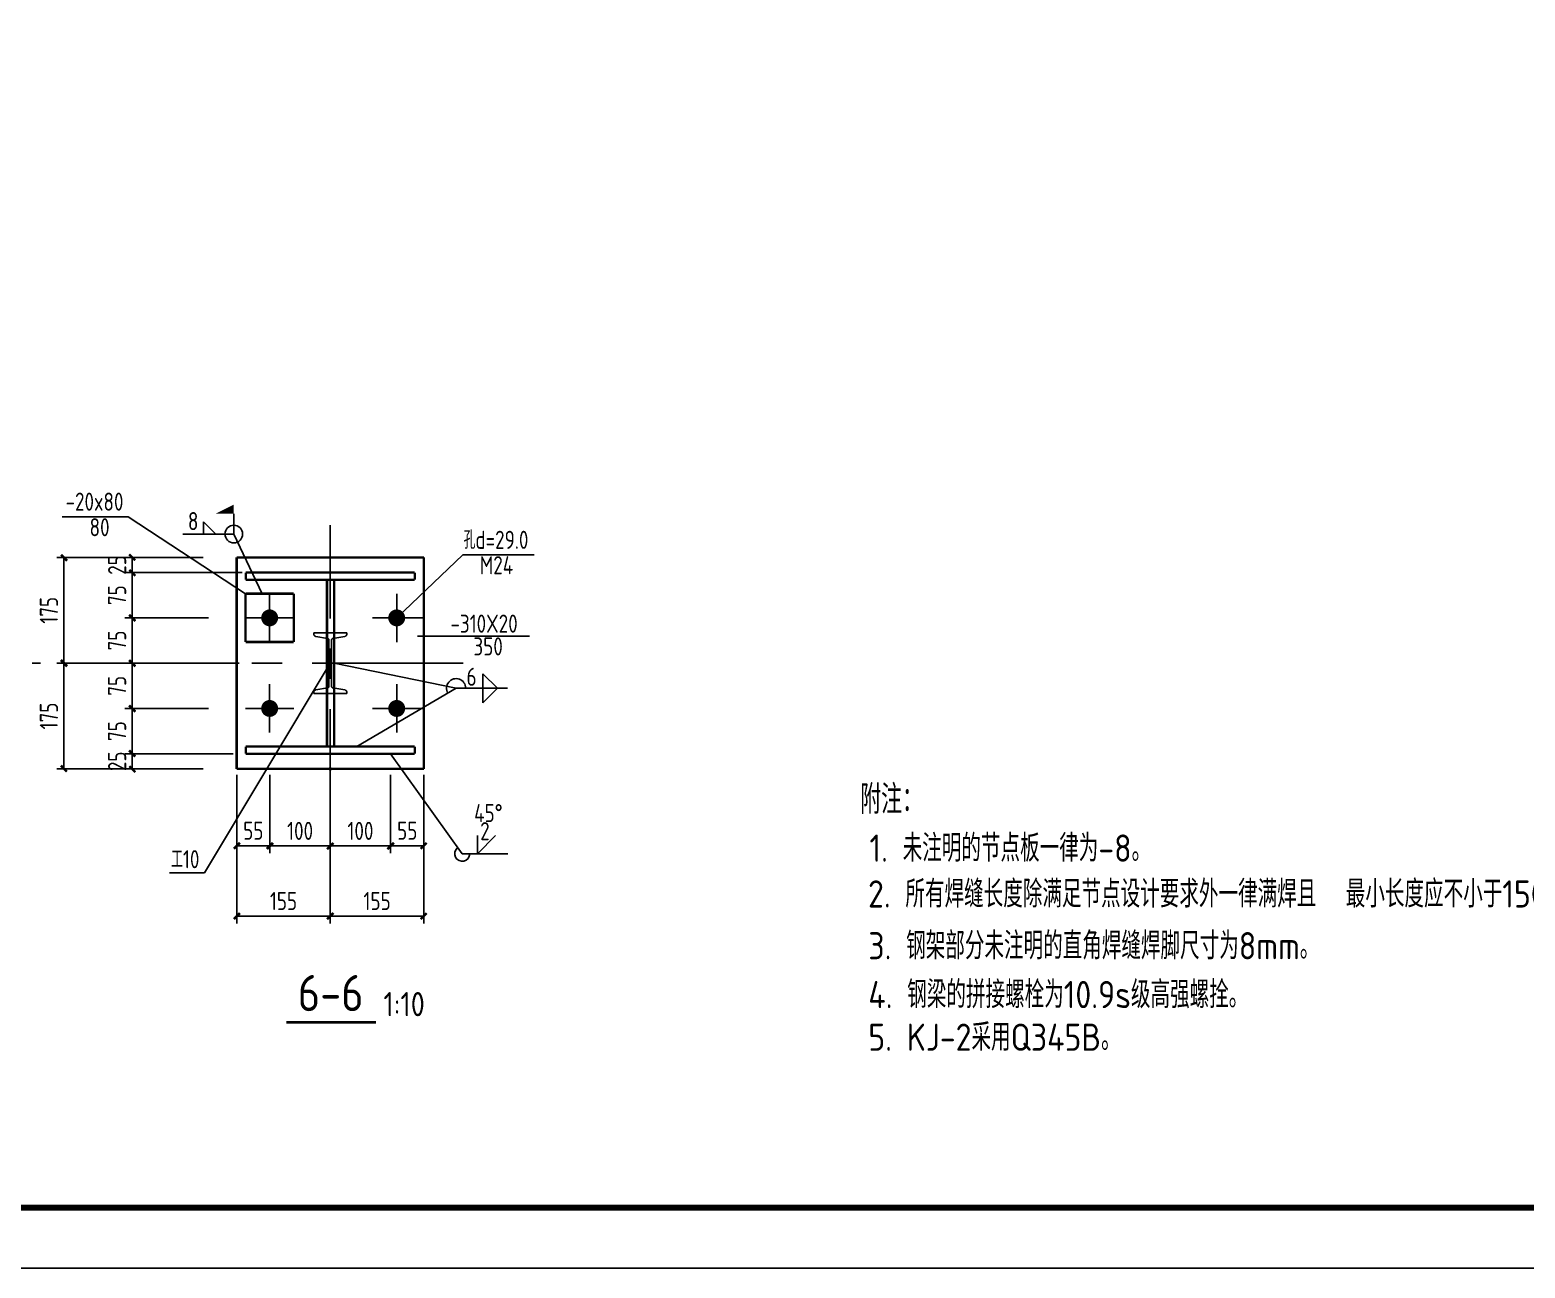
# Model space of a CAD drawing. Header units: millimetres. Extents: x 866309 to 879639, y 39442 to 44891.
# Drawn here: x 877874.8 to 878122.4, y 39448.6 to 39653.6 of the extents above; entities that cross this region are included whole.
import ezdxf

# ---------------------------------------------------------------- set-up
doc = ezdxf.new("R2010")
doc.units = ezdxf.units.MM
doc.header["$LTSCALE"] = 1000
doc.header["$MEASUREMENT"] = 0
for name, pattern in [('2', [11.4, 9, -0.9, 0.6, -0.9]), ('CENTER', [2, 1.25, -0.25, 0.25, -0.25]), ('DASH', [0.35, 0.25, -0.1]), ('DOTE', [2.42, 2, -0.2, 0.02, -0.2])]:
    doc.linetypes.add(name, pattern=pattern)
for name, color, linetype in [('10', 7, 'Continuous'), ('1000', 2, 'Continuous'), ('CON', 3, 'Continuous'), ('DIM', 7, 'Continuous'), ('DOTE', 1, 'DOTE'), ('Prof', 2, 'Continuous'), ('中文', 7, 'Continuous'), ('尺寸标注', 7, 'Continuous'), ('焊缝标注', 3, 'Continuous'), ('编号标注', 253, 'Continuous'), ('螺栓孔标注', 253, 'Continuous'), ('轴线', 253, '2'), ('钢板标注', 253, 'Continuous')]:
    doc.layers.add(name, color=color, linetype=linetype)
doc.styles.add('GBHZ', font='gbenor.shx', dxfattribs={"width": 0.9, "bigfont": 'gbcbig.shx'})
doc.dimstyles.new('Y10', dxfattribs={"dimscale": 0, "dimtxt": 3, "dimasz": 0.01, "dimexe": 1.2, "dimexo": 1, "dimgap": 1, "dimtad": 1, "dimdec": 0, "dimlfac": 10, "dimzin": 0, "dimdsep": 46, "dimtxsty": 'GBHZ', "dimblk1": 'DX', "dimblk2": 'DX', "dimsah": 1, "dimcen": 0.09, "dimdle": 1, "dimadec": 0, "dimazin": 0, "dimtfac": 1, "dimtdec": 0, "dimtix": 1, "dimtmove": 2, "dimatfit": 3, "dimldrblk": 'DX', "dimfxl": 0, "dimtolj": 1, "dimtzin": 0, "dimarcsym": 0})

# ---------------------------------------------------------------- blocks, each defined once
blk = doc.blocks.new('DX')
at = {"color": 0, "linetype": 'ByBlock', "const_width": 40}
blk.add_lwpolyline([(-54, -51), (46, 49)], dxfattribs=at)
blk = doc.blocks.new('*D2286')
at = {"layer": 'Defpoints', "color": 0, "linetype": 'ByBlock', "transparency": 16777216}
for p in [(877924.58, 39523.28), (877940.08, 39523.28), (877940.08, 39506.9)]:
    blk.add_point(p, dxfattribs=at)
at = {"layer": 'DIM', "color": 0, "linetype": 'ByBlock', "lineweight": -2, "transparency": 16777216}
for p, q in [((877924.58, 39522.28), (877924.58, 39505.7)), ((877940.08, 39522.28), (877940.08, 39505.7)), ((877924.59, 39506.9), (877940.07, 39506.9))]:
    blk.add_line(p, q, dxfattribs=at)
at = {"layer": 'DIM', "color": 0, "linetype": 'ByBlock', "lineweight": -2, "transparency": 16777216, "xscale": 0.01, "yscale": 0.01, "zscale": 0.01, "rotation": 180}
blk.add_blockref('DX', (877924.58, 39506.9), dxfattribs=at)
at = {"layer": 'DIM', "color": 0, "linetype": 'ByBlock', "lineweight": -2, "transparency": 16777216, "xscale": 0.01, "yscale": 0.01, "zscale": 0.01}
blk.add_blockref('DX', (877940.08, 39506.9), dxfattribs=at)
at = {"layer": 'DIM', "color": 0, "linetype": 'ByBlock', "transparency": 16777216, "insert": (877932.33, 39509.4), "char_height": 3, "attachment_point": 5, "style": 'GBHZ'}
blk.add_mtext('\\A1;155', dxfattribs=at)
blk = doc.blocks.new('*D2287')
at = {"layer": 'Defpoints', "color": 0, "linetype": 'ByBlock', "transparency": 16777216}
for p in [(877924.58, 39524.54), (877909.08, 39523.28), (877909.08, 39506.9)]:
    blk.add_point(p, dxfattribs=at)
at = {"layer": 'DIM', "color": 0, "linetype": 'ByBlock', "lineweight": -2, "transparency": 16777216}
for p, q in [((877909.08, 39522.28), (877909.08, 39505.7)), ((877924.58, 39523.54), (877924.58, 39505.7)), ((877924.57, 39506.9), (877909.09, 39506.9))]:
    blk.add_line(p, q, dxfattribs=at)
at = {"layer": 'DIM', "color": 0, "linetype": 'ByBlock', "lineweight": -2, "transparency": 16777216, "xscale": 0.01, "yscale": 0.01, "zscale": 0.01, "rotation": 180}
blk.add_blockref('DX', (877909.08, 39506.9), dxfattribs=at)
at = {"layer": 'DIM', "color": 0, "linetype": 'ByBlock', "lineweight": -2, "transparency": 16777216, "xscale": 0.01, "yscale": 0.01, "zscale": 0.01}
blk.add_blockref('DX', (877924.58, 39506.9), dxfattribs=at)
at = {"layer": 'DIM', "color": 0, "linetype": 'ByBlock', "transparency": 16777216, "insert": (877916.83, 39509.4), "char_height": 3, "attachment_point": 5, "style": 'GBHZ'}
blk.add_mtext('\\A1;155', dxfattribs=at)
blk = doc.blocks.new('*D2288')
at = {"layer": 'Defpoints', "color": 0, "linetype": 'ByBlock', "transparency": 16777216}
for p in [(877900.93, 39566.28), (877880.48, 39548.78), (877897.93, 39548.78)]:
    blk.add_point(p, dxfattribs=at)
at = {"layer": 'DIM', "color": 0, "linetype": 'ByBlock', "lineweight": -2, "transparency": 16777216}
for p, q in [((877899.93, 39566.28), (877879.28, 39566.28)), ((877880.48, 39566.27), (877880.48, 39548.79)), ((877896.93, 39548.78), (877879.28, 39548.78))]:
    blk.add_line(p, q, dxfattribs=at)
at = {"layer": 'DIM', "color": 0, "linetype": 'ByBlock', "lineweight": -2, "transparency": 16777216, "xscale": 0.01, "yscale": 0.01, "zscale": 0.01}
for p, rotation in [((877880.48, 39566.28), 90), ((877880.48, 39548.78), 270)]:
    blk.add_blockref('DX', p, dxfattribs=dict(at, rotation=rotation))
at = {"layer": 'DIM', "color": 0, "linetype": 'ByBlock', "transparency": 16777216, "insert": (877877.98, 39557.53), "char_height": 3, "attachment_point": 5, "rotation": 90, "style": 'GBHZ'}
blk.add_mtext('\\A1;175', dxfattribs=at)
blk = doc.blocks.new('*D2289')
at = {"layer": 'Defpoints', "color": 0, "linetype": 'ByBlock', "transparency": 16777216}
for p in [(877880.48, 39548.78), (877897.93, 39548.78), (877900.93, 39531.28)]:
    blk.add_point(p, dxfattribs=at)
at = {"layer": 'DIM', "color": 0, "linetype": 'ByBlock', "lineweight": -2, "transparency": 16777216}
for p, q in [((877896.93, 39548.78), (877879.28, 39548.78)), ((877880.48, 39531.29), (877880.48, 39548.77)), ((877899.93, 39531.28), (877879.28, 39531.28))]:
    blk.add_line(p, q, dxfattribs=at)
at = {"layer": 'DIM', "color": 0, "linetype": 'ByBlock', "lineweight": -2, "transparency": 16777216, "xscale": 0.01, "yscale": 0.01, "zscale": 0.01}
for p, rotation in [((877880.48, 39548.78), 90), ((877880.48, 39531.28), 270)]:
    blk.add_blockref('DX', p, dxfattribs=dict(at, rotation=rotation))
at = {"layer": 'DIM', "color": 0, "linetype": 'ByBlock', "transparency": 16777216, "insert": (877877.98, 39540.03), "char_height": 3, "attachment_point": 5, "rotation": 90, "style": 'GBHZ'}
blk.add_mtext('\\A1;175', dxfattribs=at)
blk = doc.blocks.new('*D2290')
at = {"layer": 'Defpoints', "color": 0, "linetype": 'ByBlock', "transparency": 16777216}
for p in [(877909.08, 39531.28), (877914.58, 39531.28), (877909.08, 39518.54)]:
    blk.add_point(p, dxfattribs=at)
at = {"layer": 'DIM', "color": 0, "linetype": 'ByBlock', "lineweight": -2, "transparency": 16777216}
for p, q in [((877909.08, 39530.28), (877909.08, 39517.34)), ((877914.58, 39530.28), (877914.58, 39517.34)), ((877914.57, 39518.54), (877909.09, 39518.54))]:
    blk.add_line(p, q, dxfattribs=at)
at = {"layer": 'DIM', "color": 0, "linetype": 'ByBlock', "lineweight": -2, "transparency": 16777216, "xscale": 0.01, "yscale": 0.01, "zscale": 0.01, "rotation": 180}
blk.add_blockref('DX', (877909.08, 39518.54), dxfattribs=at)
at = {"layer": 'DIM', "color": 0, "linetype": 'ByBlock', "lineweight": -2, "transparency": 16777216, "xscale": 0.01, "yscale": 0.01, "zscale": 0.01}
blk.add_blockref('DX', (877914.58, 39518.54), dxfattribs=at)
at = {"layer": 'DIM', "color": 0, "linetype": 'ByBlock', "transparency": 16777216, "insert": (877911.83, 39521.04), "char_height": 3, "attachment_point": 5, "style": 'GBHZ'}
blk.add_mtext('\\A1;55', dxfattribs=at)
blk = doc.blocks.new('*D2291')
at = {"layer": 'Defpoints', "color": 0, "linetype": 'ByBlock', "transparency": 16777216}
for p in [(877924.58, 39533.78), (877914.58, 39531.28), (877924.58, 39518.51)]:
    blk.add_point(p, dxfattribs=at)
at = {"layer": 'DIM', "color": 0, "linetype": 'ByBlock', "lineweight": -2, "transparency": 16777216}
for p, q in [((877924.58, 39532.78), (877924.58, 39517.31)), ((877914.58, 39530.28), (877914.58, 39517.31)), ((877914.59, 39518.51), (877924.57, 39518.51))]:
    blk.add_line(p, q, dxfattribs=at)
at = {"layer": 'DIM', "color": 0, "linetype": 'ByBlock', "lineweight": -2, "transparency": 16777216, "xscale": 0.01, "yscale": 0.01, "zscale": 0.01, "rotation": 180}
blk.add_blockref('DX', (877914.58, 39518.51), dxfattribs=at)
at = {"layer": 'DIM', "color": 0, "linetype": 'ByBlock', "lineweight": -2, "transparency": 16777216, "xscale": 0.01, "yscale": 0.01, "zscale": 0.01}
blk.add_blockref('DX', (877924.58, 39518.51), dxfattribs=at)
at = {"layer": 'DIM', "color": 0, "linetype": 'ByBlock', "transparency": 16777216, "insert": (877919.58, 39521.01), "char_height": 3, "attachment_point": 5, "style": 'GBHZ'}
blk.add_mtext('\\A1;100', dxfattribs=at)
blk = doc.blocks.new('*D2292')
at = {"layer": 'Defpoints', "color": 0, "linetype": 'ByBlock', "transparency": 16777216}
for p in [(877904.51, 39566.28), (877891.78, 39563.78), (877911.01, 39563.78)]:
    blk.add_point(p, dxfattribs=at)
at = {"layer": 'DIM', "color": 0, "linetype": 'ByBlock', "lineweight": -2, "transparency": 16777216}
for p, q in [((877903.51, 39566.28), (877890.58, 39566.28)), ((877891.78, 39566.29), (877891.78, 39566.3)), ((877891.78, 39566.28), (877891.78, 39563.78)), ((877910.01, 39563.78), (877890.58, 39563.78)), ((877891.78, 39563.77), (877891.78, 39563.76))]:
    blk.add_line(p, q, dxfattribs=at)
at = {"layer": 'DIM', "color": 0, "linetype": 'ByBlock', "lineweight": -2, "transparency": 16777216, "xscale": 0.01, "yscale": 0.01, "zscale": 0.01}
for p, rotation in [((877891.78, 39566.28), 270), ((877891.78, 39563.78), 90)]:
    blk.add_blockref('DX', p, dxfattribs=dict(at, rotation=rotation))
at = {"layer": 'DIM', "color": 0, "linetype": 'ByBlock', "transparency": 16777216, "insert": (877889.28, 39565.03), "char_height": 3, "attachment_point": 5, "rotation": 90, "style": 'GBHZ'}
blk.add_mtext('\\A1;25', dxfattribs=at)
blk = doc.blocks.new('*D2293')
at = {"layer": 'Defpoints', "color": 0, "linetype": 'ByBlock', "transparency": 16777216}
for p in [(877911.01, 39563.78), (877891.78, 39556.28), (877905.43, 39556.28)]:
    blk.add_point(p, dxfattribs=at)
at = {"layer": 'DIM', "color": 0, "linetype": 'ByBlock', "lineweight": -2, "transparency": 16777216}
for p, q in [((877910.01, 39563.78), (877890.58, 39563.78)), ((877891.78, 39563.77), (877891.78, 39556.29)), ((877904.43, 39556.28), (877890.58, 39556.28))]:
    blk.add_line(p, q, dxfattribs=at)
at = {"layer": 'DIM', "color": 0, "linetype": 'ByBlock', "lineweight": -2, "transparency": 16777216, "xscale": 0.01, "yscale": 0.01, "zscale": 0.01}
for p, rotation in [((877891.78, 39563.78), 90), ((877891.78, 39556.28), 270)]:
    blk.add_blockref('DX', p, dxfattribs=dict(at, rotation=rotation))
at = {"layer": 'DIM', "color": 0, "linetype": 'ByBlock', "transparency": 16777216, "insert": (877889.28, 39560.03), "char_height": 3, "attachment_point": 5, "rotation": 90, "style": 'GBHZ'}
blk.add_mtext('\\A1;75', dxfattribs=at)
blk = doc.blocks.new('*D2294')
at = {"layer": 'Defpoints', "color": 0, "linetype": 'ByBlock', "transparency": 16777216}
for p in [(877891.78, 39533.78), (877909.51, 39533.78), (877904.51, 39531.28)]:
    blk.add_point(p, dxfattribs=at)
at = {"layer": 'DIM', "color": 0, "linetype": 'ByBlock', "lineweight": -2, "transparency": 16777216}
for p, q in [((877908.51, 39533.78), (877890.58, 39533.78)), ((877891.78, 39533.79), (877891.78, 39533.8)), ((877891.78, 39531.28), (877891.78, 39533.78)), ((877903.51, 39531.28), (877890.58, 39531.28)), ((877891.78, 39531.27), (877891.78, 39531.26))]:
    blk.add_line(p, q, dxfattribs=at)
at = {"layer": 'DIM', "color": 0, "linetype": 'ByBlock', "lineweight": -2, "transparency": 16777216, "xscale": 0.01, "yscale": 0.01, "zscale": 0.01}
for p, rotation in [((877891.78, 39533.78), 270), ((877891.78, 39531.28), 90)]:
    blk.add_blockref('DX', p, dxfattribs=dict(at, rotation=rotation))
at = {"layer": 'DIM', "color": 0, "linetype": 'ByBlock', "transparency": 16777216, "insert": (877889.28, 39532.53), "char_height": 3, "attachment_point": 5, "rotation": 90, "style": 'GBHZ'}
blk.add_mtext('\\A1;25', dxfattribs=at)
blk = doc.blocks.new('*D2295')
at = {"layer": 'Defpoints', "color": 0, "linetype": 'ByBlock', "transparency": 16777216}
for p in [(877934.57, 39531.28), (877940.08, 39531.28), (877940.08, 39518.54)]:
    blk.add_point(p, dxfattribs=at)
at = {"layer": 'DIM', "color": 0, "linetype": 'ByBlock', "lineweight": -2, "transparency": 16777216}
for p, q in [((877934.57, 39530.28), (877934.57, 39517.34)), ((877940.08, 39530.28), (877940.08, 39517.34)), ((877934.58, 39518.54), (877940.07, 39518.54))]:
    blk.add_line(p, q, dxfattribs=at)
at = {"layer": 'DIM', "color": 0, "linetype": 'ByBlock', "lineweight": -2, "transparency": 16777216, "xscale": 0.01, "yscale": 0.01, "zscale": 0.01, "rotation": 180}
blk.add_blockref('DX', (877934.57, 39518.54), dxfattribs=at)
at = {"layer": 'DIM', "color": 0, "linetype": 'ByBlock', "lineweight": -2, "transparency": 16777216, "xscale": 0.01, "yscale": 0.01, "zscale": 0.01}
blk.add_blockref('DX', (877940.08, 39518.54), dxfattribs=at)
at = {"layer": 'DIM', "color": 0, "linetype": 'ByBlock', "transparency": 16777216, "insert": (877937.32, 39521.04), "char_height": 3, "attachment_point": 5, "style": 'GBHZ'}
blk.add_mtext('\\A1;55', dxfattribs=at)
blk = doc.blocks.new('*D2296')
at = {"layer": 'Defpoints', "color": 0, "linetype": 'ByBlock', "transparency": 16777216}
for p in [(877924.58, 39533.78), (877934.57, 39531.28), (877924.58, 39518.51)]:
    blk.add_point(p, dxfattribs=at)
at = {"layer": 'DIM', "color": 0, "linetype": 'ByBlock', "lineweight": -2, "transparency": 16777216}
for p, q in [((877924.58, 39532.78), (877924.58, 39517.31)), ((877934.57, 39530.28), (877934.57, 39517.31)), ((877934.56, 39518.51), (877924.59, 39518.51))]:
    blk.add_line(p, q, dxfattribs=at)
at = {"layer": 'DIM', "color": 0, "linetype": 'ByBlock', "lineweight": -2, "transparency": 16777216, "xscale": 0.01, "yscale": 0.01, "zscale": 0.01, "rotation": 180}
blk.add_blockref('DX', (877924.58, 39518.51), dxfattribs=at)
at = {"layer": 'DIM', "color": 0, "linetype": 'ByBlock', "lineweight": -2, "transparency": 16777216, "xscale": 0.01, "yscale": 0.01, "zscale": 0.01}
blk.add_blockref('DX', (877934.57, 39518.51), dxfattribs=at)
at = {"layer": 'DIM', "color": 0, "linetype": 'ByBlock', "transparency": 16777216, "insert": (877929.57, 39521.01), "char_height": 3, "attachment_point": 5, "style": 'GBHZ'}
blk.add_mtext('\\A1;100', dxfattribs=at)
blk = doc.blocks.new('*D2297')
at = {"layer": 'Defpoints', "color": 0, "linetype": 'ByBlock', "transparency": 16777216}
for p in [(877891.78, 39556.28), (877905.43, 39556.28), (877910.51, 39548.78)]:
    blk.add_point(p, dxfattribs=at)
at = {"layer": 'DIM', "color": 0, "linetype": 'ByBlock', "lineweight": -2, "transparency": 16777216}
for p, q in [((877904.43, 39556.28), (877890.58, 39556.28)), ((877891.78, 39548.79), (877891.78, 39556.27)), ((877909.51, 39548.78), (877890.58, 39548.78))]:
    blk.add_line(p, q, dxfattribs=at)
at = {"layer": 'DIM', "color": 0, "linetype": 'ByBlock', "lineweight": -2, "transparency": 16777216, "xscale": 0.01, "yscale": 0.01, "zscale": 0.01}
for p, rotation in [((877891.78, 39556.28), 90), ((877891.78, 39548.78), 270)]:
    blk.add_blockref('DX', p, dxfattribs=dict(at, rotation=rotation))
at = {"layer": 'DIM', "color": 0, "linetype": 'ByBlock', "transparency": 16777216, "insert": (877889.28, 39552.53), "char_height": 3, "attachment_point": 5, "rotation": 90, "style": 'GBHZ'}
blk.add_mtext('\\A1;75', dxfattribs=at)
blk = doc.blocks.new('*D2298')
at = {"layer": 'Defpoints', "color": 0, "linetype": 'ByBlock', "transparency": 16777216}
for p in [(877891.78, 39541.28), (877905.43, 39541.28), (877909.51, 39533.78)]:
    blk.add_point(p, dxfattribs=at)
at = {"layer": 'DIM', "color": 0, "linetype": 'ByBlock', "lineweight": -2, "transparency": 16777216}
for p, q in [((877904.43, 39541.28), (877890.58, 39541.28)), ((877891.78, 39533.79), (877891.78, 39541.27)), ((877908.51, 39533.78), (877890.58, 39533.78))]:
    blk.add_line(p, q, dxfattribs=at)
at = {"layer": 'DIM', "color": 0, "linetype": 'ByBlock', "lineweight": -2, "transparency": 16777216, "xscale": 0.01, "yscale": 0.01, "zscale": 0.01}
for p, rotation in [((877891.78, 39541.28), 90), ((877891.78, 39533.78), 270)]:
    blk.add_blockref('DX', p, dxfattribs=dict(at, rotation=rotation))
at = {"layer": 'DIM', "color": 0, "linetype": 'ByBlock', "transparency": 16777216, "insert": (877889.28, 39537.53), "char_height": 3, "attachment_point": 5, "rotation": 90, "style": 'GBHZ'}
blk.add_mtext('\\A1;75', dxfattribs=at)
blk = doc.blocks.new('*D2299')
at = {"layer": 'Defpoints', "color": 0, "linetype": 'ByBlock', "transparency": 16777216}
for p in [(877910.51, 39548.78), (877891.78, 39541.28), (877905.43, 39541.28)]:
    blk.add_point(p, dxfattribs=at)
at = {"layer": 'DIM', "color": 0, "linetype": 'ByBlock', "lineweight": -2, "transparency": 16777216}
for p, q in [((877909.51, 39548.78), (877890.58, 39548.78)), ((877891.78, 39548.77), (877891.78, 39541.29)), ((877904.43, 39541.28), (877890.58, 39541.28))]:
    blk.add_line(p, q, dxfattribs=at)
at = {"layer": 'DIM', "color": 0, "linetype": 'ByBlock', "lineweight": -2, "transparency": 16777216, "xscale": 0.01, "yscale": 0.01, "zscale": 0.01}
for p, rotation in [((877891.78, 39548.78), 90), ((877891.78, 39541.28), 270)]:
    blk.add_blockref('DX', p, dxfattribs=dict(at, rotation=rotation))
at = {"layer": 'DIM', "color": 0, "linetype": 'ByBlock', "transparency": 16777216, "insert": (877889.28, 39545.03), "char_height": 3, "attachment_point": 5, "rotation": 90, "style": 'GBHZ'}
blk.add_mtext('\\A1;75', dxfattribs=at)

msp = doc.modelspace()

# ---------------------------------------------------------------- linework, layer by layer
msp.add_line((878350.624, 39448.627), (877299.374, 39448.627))
at = {"color": 0, "const_width": 1}
msp.add_lwpolyline([(878340.624, 39458.627), (877324.374, 39458.627), (877324.374, 40032.627), (878340.624, 40032.627)], close=True, dxfattribs=at)
at = {"layer": '10', "linetype": 'ByBlock'}
for p, q in [((877914.539, 39552.28, -3), (877914.539, 39560.28, -3)), ((877935.576, 39552.28, -3), (877935.576, 39560.28, -3)), ((877918.539, 39556.28, -3), (877910.539, 39556.28, -3)), ((877940.076, 39556.28, -3), (877931.576, 39556.28, -3)), ((877914.539, 39545.28, -3), (877914.539, 39537.28, -3)), ((877935.576, 39545.28, -3), (877935.576, 39537.28, -3)), ((877918.539, 39541.28, -3), (877910.539, 39541.28, -3)), ((877940.076, 39541.28, -3), (877931.576, 39541.28, -3))]:
    msp.add_line(p, q, dxfattribs=at)
at = {"layer": '10', "linetype": 'ByBlock', "const_width": 1.4, "elevation": -3}
for points in [[(877914.539, 39556.98, 1), (877914.539, 39555.58, 1), (877914.539, 39556.98, 1)], [(877935.576, 39556.98, 1), (877935.576, 39555.58, 1), (877935.576, 39556.98, 1)], [(877914.539, 39540.58, -1), (877914.539, 39541.98, -1), (877914.539, 39540.58, -1)], [(877935.576, 39540.58, -1), (877935.576, 39541.98, -1), (877935.576, 39540.58, -1)]]:
    msp.add_lwpolyline(points, format="xyb", close=True, dxfattribs=at)
at = {"layer": '10', "const_width": 0.45}
msp.add_lwpolyline([(877917.29, 39489.308), (877932.153, 39489.308)], dxfattribs=at)
at = {"layer": '1000', "linetype": 'ByBlock', "const_width": 0.4, "elevation": -3}
for points in [[(877909.076, 39566.28), (877940.076, 39566.28)], [(877909.076, 39566.28), (877909.076, 39531.28)], [(877940.076, 39531.28), (877940.076, 39566.28)], [(877910.576, 39563.78), (877938.576, 39563.78)], [(877910.576, 39562.58), (877910.576, 39563.78)], [(877938.576, 39563.78), (877938.576, 39562.58)], [(877938.576, 39562.58), (877910.576, 39562.58)], [(877924.039, 39534.98), (877924.039, 39562.58)], [(877925.239, 39534.98), (877925.239, 39562.58)], [(877910.539, 39560.28), (877910.539, 39552.28)], [(877918.539, 39560.28), (877910.539, 39560.28)], [(877918.539, 39552.28), (877918.539, 39560.28)], [(877910.539, 39552.28), (877918.539, 39552.28)], [(877910.576, 39534.98), (877910.576, 39533.78)], [(877938.576, 39534.98), (877910.576, 39534.98)], [(877910.576, 39533.78), (877938.576, 39533.78)], [(877938.576, 39533.78), (877938.576, 39534.98)], [(877909.076, 39531.28), (877940.076, 39531.28)]]:
    msp.add_lwpolyline(points, dxfattribs=at)
msp.add_lwpolyline([(877924.576, 39531.38, 1), (877924.576, 39531.18, 1), (877924.576, 39531.38, 1)], format="xyb", close=True, dxfattribs=at)
at = {"layer": 'DOTE', "linetype": 'CENTER', "ltscale": 0.02}
for p, q in [((877924.576, 39516.187, -3), (877924.576, 39571.637, -3)), ((877946.586, 39548.78, -3), (877875.235, 39548.78, -3))]:
    msp.add_line(p, q, dxfattribs=at)
at = {"layer": 'Prof', "linetype": 'DASH', "ltscale": 5, "elevation": -3}
msp.add_lwpolyline([(877921.826, 39543.78), (877927.326, 39543.78), (877927.326, 39543.93, 0.3689195), (877926.968, 39544.349), (877925.025, 39544.673, -0.3689195), (877924.801, 39544.935), (877924.801, 39552.625, -0.3689195), (877925.025, 39552.887), (877926.968, 39553.211, 0.3689195), (877927.326, 39553.63), (877927.326, 39553.78), (877921.826, 39553.78), (877921.826, 39553.63, 0.3689195), (877922.185, 39553.211), (877924.127, 39552.887, -0.3689195), (877924.351, 39552.625), (877924.351, 39544.935, -0.3689195), (877924.127, 39544.673), (877922.185, 39544.349, 0.3689195), (877921.826, 39543.93)], format="xyb", close=True, dxfattribs=at)
at = {"layer": '尺寸标注', "color": 0}
for p, q in [((877924.576, 39548.78, -3), (877903.747, 39514.074, -3)), ((877924.801, 39548.78, -3), (877924.351, 39548.78, -3)), ((877903.747, 39514.074, -3), (877897.976, 39514.074, -3))]:
    msp.add_line(p, q, dxfattribs=at)
at = {"layer": '尺寸标注'}
msp.add_circle((877908.601, 39570.159, -3), 1.46, dxfattribs=at)
msp.add_arc((877945.406, 39544.627, -3), 1.59, 0, 210.45304, dxfattribs=at)
at = {"layer": '焊缝标注', "linetype": 'ByBlock'}
for p, q in [((877908.601, 39570.159, -3), (877908.601, 39573.523, -3)), ((877903.601, 39570.159, -3), (877903.601, 39572.159, -3)), ((877905.601, 39570.159, -3), (877903.601, 39572.159, -3)), ((877908.601, 39570.159, -3), (877900.181, 39570.159, -3)), ((877913.288, 39560.28, -3), (877908.601, 39570.159, -3)), ((877925.239, 39548.78, -3), (877945.406, 39544.627, -3)), ((877949.848, 39547.027, -3), (877952.248, 39544.627, -3)), ((877949.848, 39547.027, -3), (877949.848, 39544.627, -3)), ((877945.406, 39544.627, -3), (877928.998, 39534.98, -3)), ((877945.406, 39544.627, -3), (877953.917, 39544.627, -3)), ((877949.848, 39542.227, -3), (877952.248, 39544.627, -3)), ((877949.848, 39542.227, -3), (877949.848, 39544.627, -3)), ((877934.545, 39533.78, -3), (877946.417, 39517.223, -3)), ((877948.952, 39517.223, -3), (877951.952, 39520.223, -3)), ((877948.952, 39517.223, -3), (877948.952, 39520.223, -3)), ((877946.417, 39517.223, -3), (877953.952, 39517.223, -3))]:
    msp.add_line(p, q, dxfattribs=at)
msp.add_arc((877946.417, 39517.223, -3), 1.25, 130.18372, 0, dxfattribs=at)
msp.add_solid([(877908.601, 39573.523, -3), (877905.601, 39573.523, -3), (877908.601, 39575.023, -3)], dxfattribs=at)
at = {"layer": '编号标注', "linetype": 'ByBlock', "const_width": 0.2, "elevation": -3}
msp.add_lwpolyline([(877924.576, 39566.18, -1), (877924.576, 39566.38, -1), (877924.576, 39566.18, -1)], format="xyb", close=True, dxfattribs=at)
at = {"layer": '螺栓孔标注', "linetype": 'ByBlock'}
for p, q in [((877891.127, 39573.033, -3), (877880.156, 39573.033, -3)), ((877891.127, 39573.033, -3), (877910.539, 39560.28, -3)), ((877946.514, 39566.717, -3), (877935.576, 39556.28, -3)), ((877958.346, 39566.717, -3), (877946.514, 39566.717, -3))]:
    msp.add_line(p, q, dxfattribs=at)
at = {"layer": '钢板标注', "linetype": 'ByBlock'}
msp.add_line((877939.018, 39553.231, -3), (877957.59, 39553.231, -3), dxfattribs=at)

# ---------------------------------------------------------------- texts
at = {"style": 'GBHZ'}
for s, height, p in [('附注：', 4.8, (878012.337, 39523.831)), ('1. 未注明的节点板一律为-8。', 4.5, (878013.869, 39515.909))]:
    msp.add_text(s, height=height, dxfattribs=at).set_placement(p)
at = {"layer": 'CON', "color": 7, "ltscale": 0.5, "style": 'GBHZ'}
for s, p in [('2. 所有焊缝长度除满足节点设计要求外一律满焊且  最小长度应不小于150mm。', (878013.623, 39508.325)), ('3. 钢架部分未注明的直角焊缝焊脚尺寸为8mm。', (878013.667, 39499.746)), ('4. 钢梁的拼接螺栓为10.9s级高强螺拴。', (878013.667, 39491.665)), ('5. KJ-2采用Q345B。', (878013.667, 39484.604))]:
    msp.add_text(s, height=4.5, dxfattribs=at).set_placement(p)
at = {"layer": '中文', "style": 'GBHZ'}
msp.add_text('1:10', height=4, dxfattribs=at).set_placement((877933.379, 39490.324, -0.009))
at = {"layer": '焊缝标注', "linetype": 'ByBlock', "style": 'GBHZ', "width": 0.9}
for s, p in [('8', (877901.004, 39570.796, -3)), ('6', (877947.139, 39545.031, -3)), ('45°', (877948.395, 39522.465, -3)), ('2', (877949.395, 39519.465, -3))]:
    msp.add_text(s, height=3, dxfattribs=at).set_placement(p)
at = {"layer": '螺栓孔标注', "linetype": 'ByBlock', "style": 'GBHZ', "width": 0.9}
for s, p in [('-20x80', (877880.739, 39574.017, -3)), ('80', (877884.717, 39569.783, -3)), ('孔d=29.0', (877946.664, 39567.702, -3)), ('M24', (877949.326, 39563.496, -3))]:
    msp.add_text(s, height=3, dxfattribs=at).set_placement(p)
at = {"layer": '轴线', "color": 61, "linetype": 'ByBlock', "style": 'GBHZ'}
msp.add_text('6-6', height=6, dxfattribs=at).set_placement((877919.199, 39491.163))
at = {"layer": '钢板标注', "linetype": 'ByBlock', "style": 'GBHZ', "width": 0.9}
for s, p in [('-310X20', (877944.475, 39553.819, -3)), ('350', (877948.28, 39550.056, -3)), ('工10', (877898.237, 39514.82, -3))]:
    msp.add_text(s, height=3, dxfattribs=at).set_placement(p)

# ---------------------------------------------------------------- dimensions: what is measured, and where the dimension line sits
at = {"layer": 'DIM', "linetype": 'ByBlock'}
for base, p1, p2, angle, picture, middle in [((877880.478, 39548.78, -3), (877900.931, 39566.28, -3), (877897.931, 39548.78, -3), 90, '*D2288', (877877.978, 39557.53, -3)), ((877891.776, 39563.78, -3), (877904.506, 39566.28, -3), (877911.006, 39563.78, -3), 90, '*D2292', (877889.276, 39565.03, -3)), ((877891.776, 39556.28, -3), (877911.006, 39563.78, -3), (877905.431, 39556.28, -3), 90, '*D2293', (877889.276, 39560.03, -3)), ((877891.776, 39556.28, -3), (877910.506, 39548.78, -3), (877905.431, 39556.28, -3), 270, '*D2297', (877889.276, 39552.53, -3)), ((877880.478, 39548.78, -3), (877900.931, 39531.28, -3), (877897.931, 39548.78, -3), 270, '*D2289', (877877.978, 39540.03, -3)), ((877891.776, 39541.28, -3), (877910.506, 39548.78, -3), (877905.431, 39541.28, -3), 90, '*D2299', (877889.276, 39545.03, -3)), ((877891.776, 39541.28, -3), (877909.506, 39533.78, -3), (877905.431, 39541.28, -3), 270, '*D2298', (877889.276, 39537.53, -3)), ((877891.776, 39533.78, -3), (877904.506, 39531.28, -3), (877909.506, 39533.78, -3), 270, '*D2294', (877889.276, 39532.53, -3)), ((877924.576, 39518.508, -3), (877934.574, 39531.28, -3), (877924.576, 39533.78, -3), 180, '*D2296', (877929.575, 39521.008, -3)), ((877940.076, 39518.535, -3), (877934.574, 39531.28, -3), (877940.076, 39531.28, -3), 180, '*D2295', (877937.325, 39521.035, -3)), ((877940.076, 39506.901, -3), (877924.576, 39523.28, -3), (877940.076, 39523.28, -3), 180, '*D2286', (877932.326, 39509.401, -3))]:
    dim = msp.add_linear_dim(base=base, p1=p1, p2=p2, angle=angle, dimstyle='Y10', override={"dimscale": 1}, dxfattribs=at)
    dim.commit()
    dim.dimension.update_dxf_attribs({"geometry": picture, "text_midpoint": middle})
for base, p1, p2, picture, middle in [((877924.576, 39518.508, -3), (877914.579, 39531.28, -3), (877924.576, 39533.78, -3), '*D2291', (877919.577, 39521.008, -3)), ((877909.076, 39518.535, -3), (877914.579, 39531.28, -3), (877909.076, 39531.28, -3), '*D2290', (877911.827, 39521.035, -3)), ((877909.076, 39506.901, -3), (877924.576, 39524.544, -3), (877909.076, 39523.28, -3), '*D2287', (877916.826, 39509.401, -3))]:
    dim = msp.add_linear_dim(base=base, p1=p1, p2=p2, dimstyle='Y10', override={"dimscale": 1}, dxfattribs=at)
    dim.commit()
    dim.dimension.update_dxf_attribs({"geometry": picture, "text_midpoint": middle})

doc.saveas('drawing.dxf')
